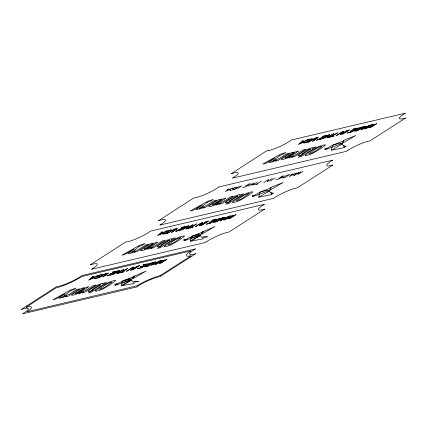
<?xml version="1.0" encoding="UTF-8"?>
<svg xmlns="http://www.w3.org/2000/svg" width="427" height="427" viewBox="0 0 427 427"><rect width="100%" height="100%" fill="white"/><g stroke="black" fill="none" stroke-linecap="round" stroke-linejoin="round"><path stroke-width="0.64" d="M258.741 197.205L259.781 192.331L267.078 190.116L269.458 191.002L271.924 194.504L258.741 197.205L269.458 191.002M331.389 150.224L332.43 145.351L339.727 143.141L342.107 144.022L344.568 147.523L331.389 150.224L342.107 144.022M270.403 188.179L270.713 187.49L283.229 182.457L269.346 190.479L253.387 196.452L252.277 196.484L252.149 195.507L254.668 195.15L260.23 192.011L271.284 187.827L269.346 190.479M343.052 141.198L343.361 140.51L355.878 135.476L341.995 143.504L326.036 149.471L324.926 149.503L324.798 148.532L327.317 148.174L332.879 145.031L343.932 140.851L341.995 143.504M228.546 188.814L225.456 191.6L232.395 187.907M292.367 173.805L289.282 176.597L296.215 172.898M230.388 189.93L229.875 190.442L232.208 189.887A1.681 0.288 -24.9 0 0 233.185 189.401L233.943 188.75L232.224 188.777L234.508 187.49L236.563 187.058A2.076 0.352 -24.9 0 1 236.248 187.469L235.896 187.709M233.446 189.241L233.745 188.745M232.816 188.307L232.203 188.841L232.464 188.894M137.809 286.122L136.448 287.045L22.668 313.802L23.88 313.039A16.162 2.749 -24.9 0 0 22.85 308.967L21.35 309.42L56.556 286.656L58.937 286.261A16.162 2.749 -24.9 0 0 79.737 277.011A16.557 2.818 -24.9 0 0 80.815 276.296L81.744 275.623L195.459 248.882L193.933 249.832M206.732 241.559L205.371 242.477L91.591 269.234L92.803 268.476A16.162 2.749 -24.9 0 0 91.773 264.404L90.273 264.857L125.479 242.093L127.86 241.693A16.162 2.749 -24.9 0 0 148.66 232.448A16.557 2.818 -24.9 0 0 149.738 231.728L150.667 231.06L264.382 204.314L262.851 205.27M347.647 150.437L346.286 151.361L232.507 178.118L233.724 177.36A16.162 2.749 -24.9 0 0 232.688 173.282L231.188 173.736L266.395 150.971L268.775 150.576M237.412 188.793L241.538 185.953L238.528 186.764L234.007 189.593L237.764 187.175M248.69 186.135L253.697 182.9M252.111 185.334L257.118 182.094M256.205 184.373L261.217 181.128M263.715 182.607L268.727 179.367L267.169 181.795L272.18 178.55M270.131 181.096L275.143 177.856M298.66 172.327L293.648 175.566L300.752 171.835L297.816 174.584L302.834 171.344M324.926 149.503L327.317 148.174M252.277 196.484L254.668 195.15M160.226 275.575L191.163 255.768L190.693 255.874A19.615 3.336 -24.9 0 1 190.501 251.177L190.949 250.873L81.925 276.499A19.615 3.336 -24.9 0 1 57.325 287.563L56.102 287.851L26.116 307.237L27.12 307.002M344.157 146.941L346.329 146.429L343.025 145.324M247.43 184.373L250.558 183.637L245.578 186.861L242.445 187.597M280.865 176.511L283.998 175.775L279.012 178.998L275.885 179.73M227.575 189.689L230.212 189.07M291.401 174.68L294.032 174.061M245.135 185.969L247.996 185.297M278.569 178.107L281.43 177.435M250.921 184.694L254.343 183.888M254.449 184.784L257.945 183.962M271.508 193.917L273.68 193.41L270.376 192.299M268.775 150.582A16.162 2.749 -24.9 0 0 289.575 141.332A16.557 2.818 -24.9 0 0 290.654 140.611L291.582 139.944L405.298 113.198L403.766 114.153A16.199 2.759 -24.9 0 0 405.068 118.151L405.65 117.98L369.873 140.91A16.183 2.754 -24.9 0 0 347.637 150.443M262.835 205.27A16.199 2.759 -24.9 0 0 264.153 209.267L264.735 209.097L228.952 232.026A16.183 2.754 -24.9 0 0 206.716 241.559M193.917 249.838A16.199 2.759 -24.9 0 0 195.23 253.835L195.812 253.659L160.034 276.595A16.183 2.754 -24.9 0 0 137.798 286.127M27.114 307.008A19.599 3.336 -24.9 0 1 27.307 311.694L136.998 285.775A19.61 3.336 -24.9 0 1 160.216 275.58M99.795 276.397L99.795 276.45A1.964 0.336 -24.9 0 1 99.619 276.664L98.231 277.539A2.615 0.443 -24.9 0 1 97.185 278.041L93.833 278.799A2.567 0.438 -24.9 0 1 93.983 278.559L95.493 277.828C93.369 279.738 102.421 275.922 96.513 276.958A2.22 0.379 -24.9 0 1 96.641 276.755L98.055 275.821A2.498 0.427 -24.9 0 1 98.92 275.399C100.222 274.497 105.48 273.563 101.087 275.511L101.727 274.999A2.044 0.347 -24.9 0 0 101.711 274.844C100.308 274.807 95.12 276.952 99.795 276.397M168.718 231.834L168.718 231.882A1.964 0.336 -24.9 0 1 168.542 232.101L167.154 232.977A2.615 0.443 -24.9 0 1 166.103 233.473L162.756 234.236A2.567 0.438 -24.9 0 1 162.906 233.996L164.416 233.265C162.292 235.176 171.339 231.354 165.436 232.395A2.22 0.379 -24.9 0 1 165.564 232.187L166.978 231.258A2.498 0.427 -24.9 0 1 167.843 230.831C169.145 229.929 174.403 228.995 170.01 230.943L170.651 230.431A2.044 0.347 -24.9 0 0 170.635 230.281C169.231 230.238 164.043 232.389 168.718 231.834M309.634 140.718L309.634 140.766A1.964 0.336 -24.9 0 1 309.458 140.985L308.07 141.855A2.615 0.443 -24.9 0 1 307.018 142.356L303.672 143.114A2.567 0.438 -24.9 0 1 303.821 142.874L305.332 142.148C303.186 144.08 312.244 140.2 306.367 141.321A2.22 0.379 -24.9 0 1 306.479 141.07L307.894 140.141A2.498 0.427 -24.9 0 1 308.758 139.714C310.061 138.812 315.318 137.878 310.925 139.826L311.566 139.314A2.044 0.347 -24.9 0 0 311.55 139.165C310.146 139.122 304.958 141.273 309.634 140.718M121.417 282.071L121.401 283.122L116.213 285.108L115.135 285.135L121.428 281.633L121.417 282.071M122.522 281.222L122.218 282.797L130.502 279.744L128.922 279.263L122.522 281.222M190.341 237.503L190.325 238.554L185.131 240.54L184.058 240.572L190.351 237.065L190.341 237.503M191.44 236.659L191.136 238.234L199.425 235.181L197.845 234.701L191.44 236.659M88.453 286.864L84.493 289.666A3.774 0.64 -24.9 0 1 83.361 290.2L76.775 292.602L75.243 293.733L81.498 291.609L77.821 293.627L74.255 294.87A14.737 2.509 -24.9 0 1 72.777 295.19L71.592 295.19A3.475 0.592 -24.9 0 1 71.72 294.86L81.194 288.433L83.895 287.798L83.057 288.487L88.181 286.741A3.544 0.603 -24.9 0 1 88.453 286.864M157.376 242.301L153.41 245.103A3.774 0.64 -24.9 0 1 152.284 245.637L145.698 248.034L144.166 249.171L150.421 247.046L146.744 249.058L143.173 250.302A14.737 2.509 -24.9 0 1 141.7 250.628L140.51 250.622A3.475 0.592 -24.9 0 1 140.643 250.291L150.117 243.87L152.818 243.235L151.98 243.918L157.104 242.173A3.544 0.603 -24.9 0 1 157.376 242.301M225.643 198.16L221.682 200.962A3.774 0.64 -24.9 0 1 220.556 201.496L213.964 203.898L212.432 205.029L218.688 202.905L215.011 204.923L211.445 206.166A14.737 2.509 -24.9 0 1 209.972 206.487L208.782 206.481A3.475 0.592 -24.9 0 1 208.915 206.15L218.384 199.729L221.085 199.094L220.247 199.777L225.376 198.032A3.544 0.603 -24.9 0 1 225.643 198.16M298.292 151.179L294.331 153.987A3.774 0.64 -24.9 0 1 293.205 154.521L286.613 156.917L285.081 158.049L291.337 155.93L287.659 157.942L284.094 159.186A14.737 2.509 -24.9 0 1 282.621 159.511L281.43 159.506A3.475 0.592 -24.9 0 1 281.564 159.175L291.033 152.749L293.733 152.119L292.895 152.802L298.025 151.057A3.544 0.603 -24.9 0 1 298.292 151.179M282.482 177.947L284.99 177.605L290.002 174.36L286.25 175.513L282.482 177.947M144.241 266.758C147.214 267.964 151.553 263.39 154.152 262.189L149.012 263.731L144.241 266.758M213.164 222.189C216.131 223.401 220.476 218.827 223.075 217.621L217.93 219.168L213.164 222.189M354.079 131.073C357.047 132.285 361.391 127.71 363.991 126.504L358.845 128.052L354.079 131.073M121.898 284.067L121.369 285.759L131.27 280.069L130.79 279.872L122.239 283.016L121.898 284.067M190.816 239.499L190.287 241.191L200.194 235.501L199.713 235.309L191.163 238.447L190.816 239.499M88.229 291.145C89.408 291.983 91.837 290.307 93.257 289.848L88.474 292.938L91.298 292.276L106.408 282.503L103.708 283.138L102.459 283.928L102.629 283.501L101.845 283.464L98.066 284.782L92.104 288.209L88.229 291.145M157.152 246.582C158.332 247.414 160.76 245.744 162.18 245.279L157.398 248.375L160.216 247.708L175.326 237.94L172.631 238.576L171.382 239.366L171.553 238.939L170.768 238.901L166.989 240.22L161.027 243.646L157.152 246.582M225.419 202.441C226.604 203.279 229.032 201.603 230.447 201.144L225.664 204.234L228.488 203.572L243.598 193.799L240.897 194.434L239.648 195.224L239.825 194.797L239.035 194.76L235.256 196.078L229.294 199.505L225.419 202.441M298.067 155.465C299.252 156.298 301.681 154.622 303.095 154.163L298.313 157.259L301.136 156.592L316.247 146.824L313.546 147.459L312.297 148.249L312.473 147.822L311.683 147.779L307.904 149.103L301.942 152.53L298.067 155.465M95.418 290.819L95.386 290.91A5.428 0.923 -24.9 0 0 95.472 291.113L97.628 290.91L101.242 289.757A5.423 0.923 -24.9 0 0 102.411 289.26L110.444 284.665L115.568 280.752A5.423 0.923 -24.9 0 0 115.477 280.55L113.326 280.758L109.712 281.905A5.428 0.923 -24.9 0 0 108.538 282.407L101.359 286.453L95.418 290.819M164.342 246.251L164.31 246.347A5.428 0.923 -24.9 0 0 164.395 246.55L166.551 246.342L170.165 245.194A5.423 0.923 -24.9 0 0 171.334 244.692L179.367 240.097L184.491 236.19A5.423 0.923 -24.9 0 0 184.4 235.987L182.249 236.19L178.635 237.343A5.428 0.923 -24.9 0 0 177.461 237.839L170.282 241.885L164.342 246.251M232.608 202.11L232.576 202.206A5.428 0.923 -24.9 0 0 232.662 202.409L234.818 202.206L238.431 201.053A5.423 0.923 -24.9 0 0 239.6 200.557L247.633 195.961L252.757 192.049A5.423 0.923 -24.9 0 0 252.672 191.846L250.516 192.054L246.902 193.201A5.428 0.923 -24.9 0 0 245.733 193.703L238.549 197.749L232.608 202.11M305.257 155.134L305.225 155.231A5.428 0.923 -24.9 0 0 305.31 155.433L307.467 155.225L311.08 154.072A5.423 0.923 -24.9 0 0 312.249 153.576L320.282 148.98L325.406 145.068A5.423 0.923 -24.9 0 0 325.321 144.865L323.164 145.073L319.551 146.226A5.428 0.923 -24.9 0 0 318.377 146.723L311.198 150.768L305.257 155.134M145.404 266.293L147.678 266.032L152.578 262.861L148.852 264.046L145.404 266.293M214.327 221.725L216.596 221.464L221.496 218.293L217.775 219.483L214.327 221.725M355.243 130.609L357.511 130.347L362.411 127.177L358.691 128.367L355.243 130.609M84.679 288.422L82.598 289.853L78.547 291.401L81.754 289.394A2.386 0.406 -24.9 0 1 82.486 289.042L83.174 288.759A3.021 0.512 -24.9 0 1 84.284 288.406L84.679 288.422M153.603 243.86L151.521 245.285L147.47 246.833L150.678 244.826A2.386 0.406 -24.9 0 1 151.409 244.479L152.097 244.191A3.021 0.512 -24.9 0 1 153.208 243.838L153.603 243.86M221.869 199.719L219.788 201.144L215.742 202.697L218.95 200.69A2.386 0.406 -24.9 0 1 219.675 200.338L220.364 200.055A3.021 0.512 -24.9 0 1 221.474 199.703L221.869 199.719M294.518 152.743L292.436 154.168L288.385 155.716L291.598 153.709A2.386 0.406 -24.9 0 1 292.324 153.362L293.013 153.074A3.021 0.512 -24.9 0 1 294.123 152.722L294.518 152.743M100.671 284.809L93.924 289.17A1.649 0.283 -24.9 0 1 93.134 289.485L92.296 289.682A1.623 0.278 -24.9 0 1 92.136 289.591L98.888 285.225A1.623 0.278 -24.9 0 1 99.667 284.916L100.505 284.718A1.649 0.283 -24.9 0 1 100.671 284.809M169.594 240.241L162.847 244.607A1.649 0.283 -24.9 0 1 162.057 244.917L161.219 245.114A1.623 0.278 -24.9 0 1 161.059 245.023L167.811 240.663A1.623 0.278 -24.9 0 1 168.59 240.353L169.428 240.155A1.649 0.283 -24.9 0 1 169.594 240.241M237.86 196.105L231.114 200.466A1.649 0.283 -24.9 0 1 230.324 200.781L229.486 200.978A1.623 0.278 -24.9 0 1 229.331 200.887L236.078 196.521A1.623 0.278 -24.9 0 1 236.857 196.212L237.695 196.014A1.649 0.283 -24.9 0 1 237.866 196.105M310.509 149.124L303.762 153.49A1.649 0.283 -24.9 0 1 302.973 153.8L302.135 153.998A1.623 0.278 -24.9 0 1 301.98 153.907L308.726 149.546A1.623 0.278 -24.9 0 1 309.506 149.231L310.344 149.034A1.649 0.283 -24.9 0 1 310.509 149.124M111.842 282.226C108.036 284.974 103.756 288.732 99.117 289.437C102.923 286.682 107.193 282.936 111.842 282.226M180.765 237.663C176.959 240.412 172.679 244.164 168.035 244.868C171.841 242.12 176.116 238.373 180.765 237.663M249.032 193.522C245.226 196.271 240.945 200.023 236.307 200.733C240.113 197.979 244.388 194.232 249.032 193.522M321.68 146.546C317.875 149.295 313.594 153.047 308.956 153.752C312.761 151.003 317.037 147.251 321.68 146.546M133.571 276.744L131.644 279.295L130.064 278.634L122.714 280.918L133.571 276.744M202.494 232.176L200.567 234.727L198.987 234.065L191.638 236.35L202.494 232.176M133.662 267.008L131.676 269.592L137.595 266.085L131.233 270.195L130.267 270.424L132.327 267.814L126.355 271.342L132.722 267.227L133.662 267.008M202.585 222.44L200.599 225.024L206.519 221.517L200.156 225.632L199.19 225.856L201.25 223.246L195.278 226.78L201.64 222.664L202.585 222.44M343.5 131.324L341.515 133.907L347.434 130.4L341.072 134.516L340.106 134.74L342.166 132.13L336.193 135.663L342.555 131.548L343.5 131.324M134.713 276.098L132.589 278.847L146.087 271.086L132.904 276.803L134.713 276.098M203.636 231.535L201.512 234.279L215.011 226.518L201.827 232.24L203.636 231.535M107.348 273.648L102.448 276.968L103.297 276.765L108.49 273.221A2.941 0.502 -24.9 0 0 108.421 272.992L105.805 273.606A2.941 0.502 -24.9 0 0 104.562 274.145L98.445 277.908L104.812 274.267A1.932 0.331 -24.9 0 1 105.645 273.915L107.31 273.515A1.777 0.304 -24.9 0 1 107.348 273.648M176.271 229.085L171.371 232.4L172.22 232.203L177.408 228.653A2.941 0.502 -24.9 0 0 177.344 228.429L174.728 229.043A2.941 0.502 -24.9 0 0 173.485 229.577L167.368 233.339L173.736 229.705A1.932 0.331 -24.9 0 1 174.568 229.347L176.228 228.947A1.777 0.304 -24.9 0 1 176.271 229.085M317.186 137.969L312.286 141.284L313.135 141.086L318.323 137.537A2.941 0.502 -24.9 0 0 318.259 137.307L315.644 137.926A2.941 0.502 -24.9 0 0 314.4 138.46L308.283 142.223L314.651 138.588A1.932 0.331 -24.9 0 1 315.484 138.231L317.144 137.83A1.777 0.304 -24.9 0 1 317.186 137.969M92.702 276.643L88.549 280.235L98.189 275.351L94.757 276.942L92.328 277.507L93.62 276.424L92.702 276.643M161.619 232.074L157.472 235.667L167.112 230.783L163.68 232.373L161.251 232.945L162.543 231.861L161.619 232.074M154.884 262.018L150.736 265.61L160.376 260.726L156.939 262.317L154.515 262.888L155.802 261.799L154.884 262.018M302.535 140.958L298.388 144.55L308.027 139.666L304.595 141.257L302.167 141.828L303.458 140.745L302.535 140.958M223.807 217.45L219.659 221.042L229.294 216.158L225.862 217.749L223.438 218.32L224.725 217.236L223.807 217.45M364.722 126.333L360.575 129.925L370.209 125.042L366.777 126.632L364.354 127.203L365.64 126.12L364.722 126.333M91.906 277.902L90.022 279.498L93.812 277.454L91.906 277.902M160.83 233.334L158.94 234.93L162.735 232.886L160.83 233.334M154.088 263.278L152.204 264.873L155.999 262.829L154.088 263.278M301.745 142.218L299.855 143.814L303.65 141.769L301.745 142.218M163.098 260.486L159.474 263.555L160.653 263.278L167.016 259.162L160.878 262.813L164.47 259.76L156.544 263.833L161.929 260.358L161.128 260.55L154.766 264.665L155.94 264.388L163.098 260.486M223.011 218.709L221.127 220.305L224.922 218.261L223.011 218.709M232.021 215.923L228.397 218.987L229.577 218.715L235.939 214.6L229.795 218.25L233.393 215.197L225.461 219.27L230.852 215.795L230.052 215.982L223.689 220.097L224.864 219.82L232.021 215.923M363.927 127.593L362.043 129.189L365.838 127.145L363.927 127.593M372.936 124.807L369.312 127.87L370.492 127.593L376.854 123.483L370.711 127.134L374.308 124.081L366.377 128.153L371.768 124.679L370.967 124.865L364.605 128.981L365.779 128.703L372.936 124.807M70.113 291.038L61.819 297.672L58.878 298.366L65.107 293.664L55.766 299.097L52.948 299.759L70.455 289.976L76.091 288.102L73.908 289.511L70.113 291.038M139.037 246.475L130.742 253.11L127.801 253.803L134.03 249.096L124.689 254.535L121.866 255.197L139.378 245.413L145.009 243.539L142.832 244.949L139.037 246.475M207.308 202.334L199.009 208.968L196.068 209.662L202.302 204.96L192.956 210.394L190.138 211.055L207.645 201.272L213.281 199.398L211.098 200.807L207.308 202.334M279.957 155.359L271.657 161.993L268.716 162.682L274.951 157.979L265.605 163.413L262.786 164.08L280.293 154.296L285.93 152.418L283.747 153.827L279.957 155.359M218.934 186.919L218.005 187.592A16.557 2.818 -24.9 0 1 216.372 188.665A16.162 2.749 -24.9 0 1 196.126 197.557L193.746 197.952L158.54 220.716L160.04 220.263A16.162 2.749 -24.9 0 1 161.075 224.335L159.858 225.093L273.638 198.336L274.999 197.418A16.183 2.754 -24.9 0 1 297.219 187.891L333.001 164.955L332.414 165.132A16.199 2.759 -24.9 0 1 331.101 161.134L332.649 160.178L218.934 186.919M64.909 295.906L62.112 297.71L66.98 295.836L65.459 296.818L68.155 296.183L79.539 288.823L76.716 289.49L69.019 294.422L64.909 295.906M133.827 251.338L131.036 253.147L135.903 251.268L134.377 252.256L137.078 251.62L148.463 244.26L145.639 244.922L137.937 249.854L133.827 251.338M202.099 207.202L199.302 209.006L204.17 207.127L202.649 208.114L205.344 207.479L216.729 200.119L213.906 200.781L206.209 205.718L202.099 207.202M274.748 160.221L271.951 162.025L276.819 160.152L275.298 161.134L277.993 160.504L289.378 153.138L286.554 153.805L278.858 158.737L274.748 160.221M81.552 291.988L78.755 293.797L83.623 291.919L82.101 292.906L84.802 292.271L96.182 284.91L93.358 285.572L85.662 290.509L81.552 291.988M150.469 247.425L147.678 249.229L152.546 247.356L151.019 248.338L153.72 247.703L165.105 240.342L162.281 241.009L154.585 245.941L150.469 247.425M218.741 203.284L215.945 205.093L220.812 203.215L219.291 204.202L221.992 203.567L233.377 196.207L230.553 196.868L222.851 201.8L218.741 203.284M291.39 156.309L288.593 158.113L293.461 156.239L291.94 157.221L294.641 156.586L306.026 149.226L303.202 149.888L295.5 154.825L291.39 156.309M107.492 275.458L106.713 275.965L111.185 274.908L117.548 270.798L113.006 271.866L112.248 272.357L115.995 271.476L113.822 272.874L109.675 274.15L113.091 273.349L111.169 274.593L107.492 275.458M176.415 230.895L175.636 231.397L180.109 230.345L186.471 226.23L181.929 227.297L181.171 227.788L184.918 226.908L182.745 228.312L178.598 229.587L182.014 228.781L180.087 230.03L176.415 230.895M317.33 139.778L316.551 140.28L321.024 139.229L327.386 135.113L322.844 136.181L322.086 136.672L325.833 135.791L323.661 137.195L319.513 138.471L322.929 137.665L321.003 138.914L317.33 139.778M119.128 270.424L112.765 274.54L116.245 272.639L119.448 271.887L116.817 273.584L117.644 273.392L124.006 269.277L120.206 271.396L117.003 272.148L119.976 270.227L119.128 270.424M188.051 225.862L181.688 229.972L185.169 228.071L188.371 227.319L185.74 229.021L186.562 228.829L192.929 224.714L189.129 226.828L185.926 227.586L188.899 225.659L188.051 225.862M328.966 134.745L322.604 138.855L326.084 136.955L329.286 136.202L326.655 137.905L327.477 137.713L333.839 133.598L330.044 135.711L326.842 136.464L329.815 134.542L328.966 134.745M119.224 272.709L118.466 273.2L123.462 272.026L124.214 271.535L122.143 272.026L127.748 268.396L121.316 272.218L119.224 272.709M188.147 228.146L187.389 228.632L192.385 227.458L193.137 226.972L191.066 227.458L196.671 223.833L190.239 227.65L188.147 228.146M329.062 137.03L328.304 137.515L333.3 136.341L334.053 135.855L331.982 136.341L337.586 132.717L331.155 136.533L329.062 137.03M138.844 265.791L132.482 269.901L139.666 265.594L138.844 265.791M207.768 221.223L201.405 225.339L208.589 221.031L207.768 221.223M348.683 130.107L342.321 134.222L349.505 129.915L348.683 130.107M143.531 264.687L142.778 265.178L146.52 264.297L144.353 265.695L140.205 266.971L143.621 266.17L141.695 267.414L137.238 268.786L141.716 267.729L148.078 263.619L143.531 264.687M212.454 220.118L211.696 220.61L215.443 219.729L213.276 221.133L209.129 222.408L212.545 221.602L210.618 222.851L206.161 224.218L210.639 223.166L217.001 219.051L212.454 220.118M353.369 129.002L352.611 129.493L356.358 128.612L354.191 130.016L350.044 131.292L353.46 130.486L351.533 131.735L347.076 133.101L351.554 132.05L357.917 127.935L353.369 129.002M200.327 235.645L190.586 241.255L203.401 238.757L200.327 235.645M131.404 280.213L121.663 285.823L134.478 283.325L131.404 280.213M186.007 239.312L183.914 240.492L183.701 239.584L186.007 239.312M117.083 283.88L114.996 285.055L114.778 284.147L117.083 283.88M207.383 236.814L203.823 237.513L202.809 236.766L207.383 236.814M138.46 281.382L134.905 282.076L133.886 281.334L138.46 281.382"/></g></svg>
